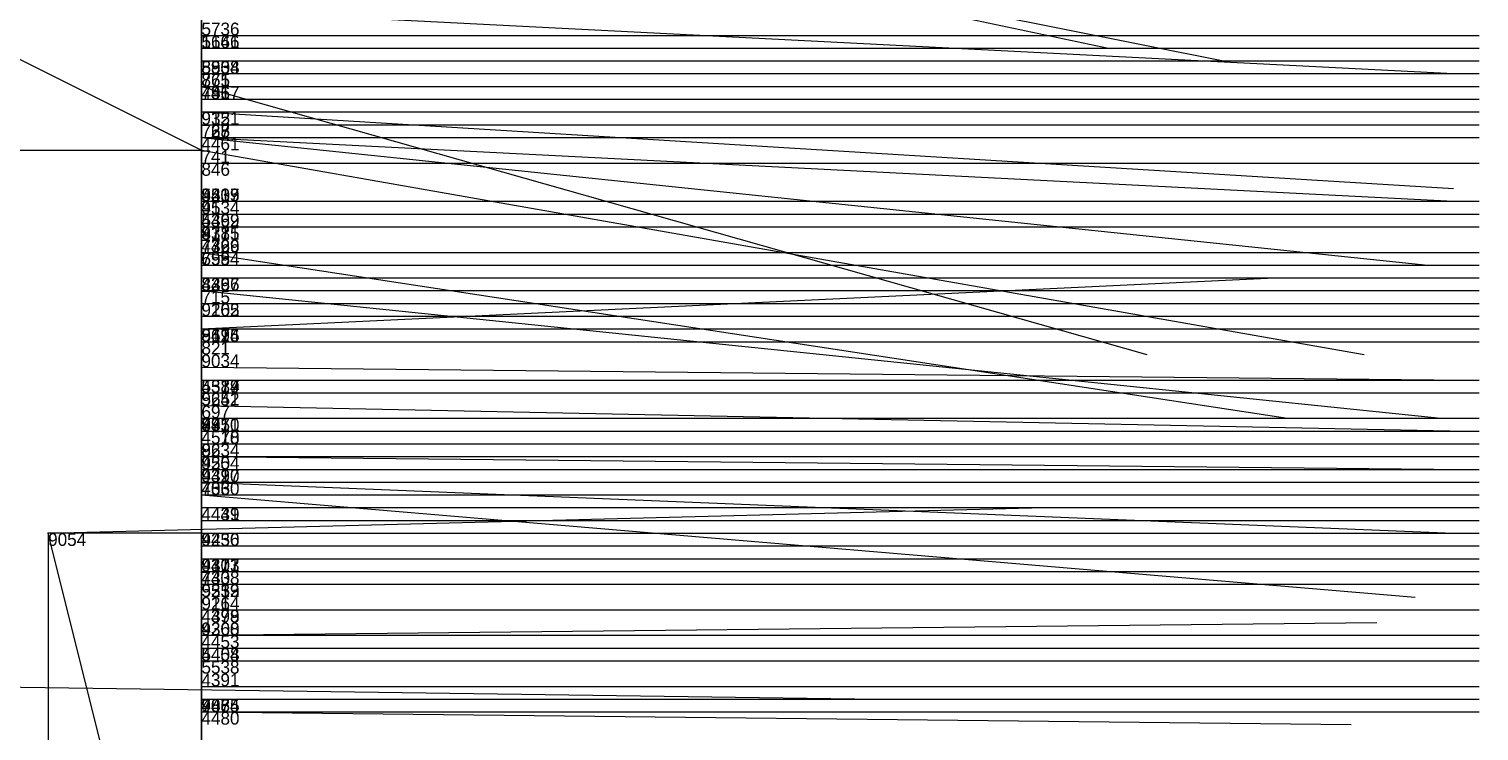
# Model space of a CAD drawing. Extents: x -0.07 to 1.1, y -0.07 to 1.1.
# Drawn here: x 0.9865 to 1.1, y 0.2005 to 0.2555 of the extents above; entities that cross this region are included whole.
import ezdxf

# ---------------------------------------------------------------- set-up
doc = ezdxf.new("R2010")
doc.units = 0
for name, color, linetype in [('Clients', 3, 'CONTINUOUS'), ('Facilities', 3, 'CONTINUOUS'), ('Facilities_lines', 3, 'CONTINUOUS'), ('Min_max_boxes', 1, 'CONTINUOUS'), ('Normals', 1, 'CONTINUOUS'), ('Source_points', 5, 'CONTINUOUS'), ('Text', 3, 'CONTINUOUS')]:
    doc.layers.add(name, color=color, linetype=linetype)

msp = doc.modelspace()

# ---------------------------------------------------------------- linework, layer by layer
at = {"layer": 'Clients', "color": 5}
for p in [(1, 0.255, 0.689), (1, 0.255, 0.693), (1, 0.254, 0.15), (1, 0.253, 0.832), (1, 0.252, 0.588), (1, 0.251, 0.104), (1, 0.251, 0.14), (1, 0.251, 0.316), (1, 0.25, 0.11), (1, 0.249, 0.055), (1, 0.249, 0.87), (1, 0.248, 0.174), (1, 0.247, 0.451), (1, 0.246, 0.034), (1, 0.245, 0.117), (1, 0.242, 0.342), (1, 0.242, 0.425), (1, 0.242, 0.704), (1, 0.242, 0.784), (1, 0.24, 0.109), (1, 0.24, 0.278), (1, 0.24, 0.392), (1, 0.24, 0.6), (1, 0.24, 0.8), (1, 0.238, 0.13), (1, 0.238, 0.324), (1, 0.238, 0.446), (1, 0.237, 0.11), (1, 0.237, 0.646), (1, 0.236, 0.326), (1, 0.235, 0.458), (1, 0.234, 0.159), (1, 0.234, 0.765), (1, 0.233, 0.799), (1, 0.232, 0.252), (1, 0.232, 0.553), (1, 0.232, 0.836), (1, 0.231, 0.215), (1, 0.231, 0.668), (1, 0.228, 0.443), (1, 0.228, 0.65), (1, 0.227, 0.493), (1, 0.227, 0.69), (1, 0.225, 0.132), (1, 0.225, 0.289), (1, 0.225, 0.772), (1, 0.224, 0.171), (1, 0.224, 0.147), (1, 0.224, 0.349), (1, 0.224, 0.392), (1, 0.223, 0.198), (1, 0.222, 0.395), (1, 0.221, 0.775), (1, 0.22, 0.268), (1, 0.22, 0.489), (1, 0.219, 0.495), (1, 0.218, 0.411), (1, 0.217, 0.353), (0.988, 0.216, 1), (1, 0.216, 0.839), (1, 0.215, 0.376), (1, 0.214, 0.77), (1, 0.214, 0.848), (1, 0.213, 0.5), (1, 0.212, 0.216), (1, 0.212, 0.438), (1, 0.212, 0.585), (1, 0.212, 0.779), (1, 0.212, 0.894), (1, 0.21, 0.336), (1, 0.21, 0.414), (1, 0.21, 0.894), (1, 0.208, 0.3), (1, 0.208, 0.272), (1, 0.207, 0.598), (1, 0.206, 0.429), (1, 0.206, 0.597), (1, 0.204, 0.358), (1, 0.203, 0.145), (1, 0.203, 0.291), (1, 0.202, 0.444)]:
    msp.add_point(p, dxfattribs=at)
at = {"layer": 'Facilities', "color": 3}
for p in [(1, 0.253, 0.915), (1, 0.251, 0.016), (1, 0.247, 0.058), (1, 0.247, 0.046), (1, 0.241, 0.106), (1, 0.238, 0.024), (1, 0.235, 0.054), (1, 0.232, 0.991), (1, 0.229, 0.938), (1, 0.226, 0.937), (1, 0.222, 0.945), (1, 0.22, 0.063), (1, 0.22, 0.913), (1, 0.219, 0.047), (1, 0.21, 0.916), (1, 0.208, 0.98), (1, 0.202, 0.99)]:
    msp.add_point(p, dxfattribs=at)
at = {"layer": 'Facilities_lines', "color": 3}
for p, q in [((1, 0.253, 0.915), (1, 0.335, 0.921)), ((1, 0.134, 0.267), (1, 0.315, 0.29)), ((1, 0.119, 0.64), (1, 0.298, 0.646)), ((1, 0.296, 0.852), (1, 0.253, 0.832)), ((1, 0.296, 0.852), (1, 0.24, 0.8)), ((1, 0.296, 0.852), (1, 0.232, 0.836)), ((1, 0.296, 0.852), (1, 0.249, 0.87)), ((1, 0.296, 0.852), (1, 0.242, 0.784)), ((1, 0.296, 0.852), (1, 0.233, 0.799)), ((1, 0.143, 0.44), (1, 0.293, 0.454)), ((1, 0.241, 0.106), (1, 0.286, 0.102)), ((1, 0.134, 0.267), (1, 0.285, 0.32)), ((1, 0.202, 0.99), (1, 0.285, 0.991)), ((1, 0.134, 0.267), (1, 0.282, 0.286)), ((1, 0.241, 0.106), (1, 0.28, 0.201)), ((1, 0.241, 0.106), (1, 0.28, 0.119)), ((1, 0.143, 0.44), (1, 0.278, 0.453)), ((1, 0.222, 0.945), (1, 0.278, 0.946)), ((1, 0.241, 0.106), (1, 0.275, 0.116)), ((1, 0.103, 0.354), (1, 0.273, 0.347)), ((1, 0.241, 0.106), (1, 0.272, 0.127)), ((1, 0.119, 0.64), (1, 0.27, 0.629)), ((1, 0.119, 0.64), (1, 0.269, 0.63)), ((0.972, 0.26), (1, 0.246, 0.034)), ((1, 0.241, 0.106), (1, 0.26, 0.236)), ((1, 0.247, 0.058), (1, 0.257, 0.062)), ((1, 0.241, 0.106), (1, 0.256, 0.13)), ((1, 0.119, 0.64), (1, 0.255, 0.689)), ((1, 0.128, 0.764), (1, 0.255, 0.693)), ((1, 0.241, 0.106), (1, 0.254, 0.15)), ((1, 0.11, 0.58), (1, 0.252, 0.588)), ((1, 0.241, 0.106), (1, 0.251, 0.104)), ((1, 0.241, 0.106), (1, 0.251, 0.14)), ((1, 0.134, 0.267), (1, 0.251, 0.316)), ((1, 0.241, 0.106), (1, 0.25, 0.11)), ((1, 0.247, 0.058), (1, 0.249, 0.055)), ((1, 0.241, 0.106), (1, 0.248, 0.174)), ((1, 0.143, 0.44), (1, 0.247, 0.451)), ((1, 0.241, 0.106), (1, 0.245, 0.117)), ((1, 0.103, 0.354), (1, 0.242, 0.342)), ((1, 0.143, 0.44), (1, 0.242, 0.425)), ((1, 0.128, 0.764), (1, 0.242, 0.704)), ((1, 0.241, 0.106), (1, 0.225, 0.132)), ((1, 0.241, 0.106), (1, 0.234, 0.159)), ((1, 0.241, 0.106), (1, 0.237, 0.11)), ((1, 0.241, 0.106), (1, 0.238, 0.13)), ((1, 0.241, 0.106), (1, 0.231, 0.215)), ((1, 0.241, 0.106), (1, 0.24, 0.109)), ((1, 0.134, 0.267), (1, 0.24, 0.278)), ((1, 0.143, 0.44), (1, 0.24, 0.392)), ((1, 0.11, 0.58), (1, 0.24, 0.6)), ((1, 0.134, 0.267), (1, 0.238, 0.324)), ((1, 0.143, 0.44), (1, 0.238, 0.446)), ((1, 0.119, 0.64), (1, 0.237, 0.646)), ((1, 0.103, 0.354), (1, 0.236, 0.326)), ((1, 0.143, 0.44), (1, 0.235, 0.458)), ((1, 0.128, 0.764), (1, 0.234, 0.765)), ((1, 0.134, 0.267), (1, 0.232, 0.252)), ((1, 0.11, 0.58), (1, 0.232, 0.553)), ((1, 0.119, 0.64), (1, 0.231, 0.668)), ((1, 0.143, 0.44), (1, 0.228, 0.443)), ((1, 0.119, 0.64), (1, 0.228, 0.65)), ((1, 0.143, 0.44), (1, 0.227, 0.493)), ((1, 0.119, 0.64), (1, 0.227, 0.69)), ((1, 0.134, 0.267), (1, 0.225, 0.289)), ((1, 0.128, 0.764), (1, 0.225, 0.772)), ((1, 0.198, 0.117), (1, 0.224, 0.171)), ((1, 0.198, 0.117), (1, 0.224, 0.147)), ((1, 0.103, 0.354), (1, 0.224, 0.349)), ((1, 0.143, 0.44), (1, 0.224, 0.392)), ((1, 0.198, 0.117), (1, 0.223, 0.198)), ((1, 0.143, 0.44), (1, 0.222, 0.395)), ((1, 0.128, 0.764), (1, 0.221, 0.775)), ((1, 0.134, 0.267), (1, 0.22, 0.268)), ((1, 0.143, 0.44), (1, 0.22, 0.489)), ((1, 0.22, 0.913), (1, 0.188, 0.907)), ((1, 0.143, 0.44), (1, 0.219, 0.495)), ((1, 0.143, 0.44), (1, 0.218, 0.411)), ((1, 0.103, 0.354), (1, 0.217, 0.353)), ((1, 0.168, 0.976), (0.988, 0.216, 1)), ((1, 0.153, 0.845), (1, 0.216, 0.839)), ((1, 0.103, 0.354), (1, 0.215, 0.376)), ((1, 0.128, 0.764), (1, 0.214, 0.77)), ((1, 0.153, 0.845), (1, 0.214, 0.848)), ((1, 0.143, 0.44), (1, 0.213, 0.5)), ((1, 0.198, 0.117), (1, 0.212, 0.216)), ((1, 0.143, 0.44), (1, 0.212, 0.438)), ((1, 0.11, 0.58), (1, 0.212, 0.585)), ((1, 0.128, 0.764), (1, 0.212, 0.779)), ((1, 0.196, 0.905), (1, 0.212, 0.894)), ((1, 0.103, 0.354), (1, 0.21, 0.336)), ((1, 0.143, 0.44), (1, 0.21, 0.414)), ((1, 0.21, 0.916), (1, 0.195, 0.913)), ((1, 0.196, 0.905), (1, 0.21, 0.894)), ((1, 0.134, 0.267), (1, 0.208, 0.3)), ((1, 0.134, 0.267), (1, 0.208, 0.272)), ((1, 0.11, 0.58), (1, 0.207, 0.598)), ((1, 0.143, 0.44), (1, 0.206, 0.429)), ((1, 0.11, 0.58), (1, 0.206, 0.597)), ((1, 0.103, 0.354), (1, 0.204, 0.358)), ((1, 0.198, 0.117), (1, 0.203, 0.145)), ((1, 0.134, 0.267), (1, 0.203, 0.291)), ((1, 0.143, 0.44), (1, 0.202, 0.444))]:
    msp.add_line(p, q, dxfattribs=at)
at = {"layer": 'Min_max_boxes', "color": 1}
for p, q in [((1, 0.232, 0.664), (1, 0.35, 0.664)), ((1, 0.35, 0.664), (1, 0.232, 0.664)), ((1, 0.232, 0.879), (1, 0.35, 0.879)), ((1, 0.35, 0.879), (1, 0.232, 0.879)), ((1, 0.253, 0.915), (1, 0.335, 0.915)), ((1, 0.335, 0.915), (1, 0.253, 0.915)), ((1, 0.253, 0.921), (1, 0.335, 0.921)), ((1, 0.335, 0.921), (1, 0.253, 0.921)), ((1, 0.11, 0.14), (1, 0.315, 0.14)), ((1, 0.315, 0.14), (1, 0.11, 0.14)), ((1, 0.11, 0.324), (1, 0.315, 0.324)), ((1, 0.315, 0.324), (1, 0.11, 0.324)), ((1, 0.097, 0.619), (1, 0.298, 0.619)), ((1, 0.298, 0.619), (1, 0.097, 0.619)), ((1, 0.097, 0.69), (1, 0.298, 0.69)), ((1, 0.298, 0.69), (1, 0.097, 0.69)), ((1, 0.096, 0.377), (1, 0.293, 0.377)), ((1, 0.293, 0.377), (1, 0.096, 0.377)), ((1, 0.096, 0.5), (1, 0.293, 0.5)), ((1, 0.293, 0.5), (1, 0.096, 0.5)), ((1, 0.225, 0.102), (1, 0.286, 0.102)), ((1, 0.286, 0.102), (1, 0.225, 0.102)), ((1, 0.225, 0.236), (1, 0.286, 0.236)), ((1, 0.286, 0.236), (1, 0.225, 0.236)), ((1, 0.202, 0.99), (1, 0.285, 0.99)), ((1, 0.285, 0.99), (1, 0.202, 0.99)), ((1, 0.202, 0.991), (1, 0.285, 0.991)), ((1, 0.285, 0.991), (1, 0.202, 0.991)), ((1, 0.222, 0.945), (1, 0.278, 0.945)), ((1, 0.278, 0.945), (1, 0.222, 0.945)), ((1, 0.222, 0.946), (1, 0.278, 0.946)), ((1, 0.278, 0.946), (1, 0.222, 0.946)), ((1, 0.246), (1, 0.277)), ((1, 0.246, 0.034), (1, 0.277, 0.034)), ((1, 0.089, 0.305), (1, 0.273, 0.305)), ((1, 0.273, 0.305), (1, 0.089, 0.305)), ((1, 0.089, 0.376), (1, 0.273, 0.376)), ((1, 0.273, 0.376), (1, 0.089, 0.376)), ((1, 0.247, 0.055), (1, 0.257, 0.055)), ((1, 0.257, 0.055), (1, 0.247, 0.055)), ((1, 0.247, 0.062), (1, 0.257, 0.062)), ((1, 0.257, 0.062), (1, 0.247, 0.062)), ((1, 0.095, 0.689), (1, 0.255, 0.689)), ((1, 0.255, 0.689), (1, 0.255, 0.689)), ((1, 0.255, 0.689), (1, 0.095, 0.689)), ((1, 0.095, 0.801), (1, 0.255, 0.801)), ((1, 0.255, 0.801), (1, 0.255, 0.801)), ((1, 0.255, 0.801), (1, 0.095, 0.801)), ((1, 0.255, 0.689), (1, 0.255, 0.801)), ((1, 0.255, 0.689), (1, 0.255, 0.801)), ((1, 0.253, 0.915), (1, 0.253, 0.915)), ((1, 0.253, 0.921), (1, 0.253, 0.921)), ((1, 0.253, 0.915), (1, 0.253, 0.921)), ((1, 0.253, 0.915), (1, 0.253, 0.921)), ((1, 0.084, 0.549), (1, 0.252, 0.549)), ((1, 0.252, 0.549), (1, 0.252, 0.549)), ((1, 0.252, 0.549), (1, 0.084, 0.549)), ((1, 0.084, 0.606), (1, 0.252, 0.606)), ((1, 0.252, 0.606), (1, 0.252, 0.606)), ((1, 0.252, 0.606), (1, 0.084, 0.606)), ((1, 0.252, 0.549), (1, 0.252, 0.606)), ((1, 0.252, 0.549), (1, 0.252, 0.606)), ((1, 0.247, 0.055), (1, 0.247, 0.055)), ((1, 0.247, 0.062), (1, 0.247, 0.062)), ((1, 0.247, 0.055), (1, 0.247, 0.062)), ((1, 0.247, 0.055), (1, 0.247, 0.062)), ((0.967, 0.246), (1, 0.246)), ((0.967, 0.246, 0.034), (1, 0.246, 0.034)), ((1, 0.246), (1, 0.246, 0.034)), ((1, 0.232, 0.664), (1, 0.232, 0.664)), ((1, 0.232, 0.879), (1, 0.232, 0.879)), ((1, 0.232, 0.664), (1, 0.232, 0.879)), ((1, 0.232, 0.664), (1, 0.232, 0.879)), ((1, 0.225, 0.102), (1, 0.225, 0.102)), ((1, 0.225, 0.236), (1, 0.225, 0.236)), ((1, 0.225, 0.102), (1, 0.225, 0.236)), ((1, 0.225, 0.102), (1, 0.225, 0.236)), ((1, 0.107, 0.109), (1, 0.224, 0.109)), ((1, 0.224, 0.109), (1, 0.224, 0.109)), ((1, 0.224, 0.109), (1, 0.107, 0.109)), ((1, 0.107, 0.216), (1, 0.224, 0.216)), ((1, 0.224, 0.216), (1, 0.224, 0.216)), ((1, 0.224, 0.216), (1, 0.107, 0.216)), ((1, 0.224, 0.109), (1, 0.224, 0.216)), ((1, 0.224, 0.109), (1, 0.224, 0.216)), ((1, 0.222, 0.945), (1, 0.222, 0.945)), ((1, 0.222, 0.946), (1, 0.222, 0.946)), ((1, 0.222, 0.945), (1, 0.222, 0.946)), ((1, 0.222, 0.945), (1, 0.222, 0.946)), ((1, 0.188, 0.907), (1, 0.22, 0.907)), ((1, 0.22, 0.907), (1, 0.22, 0.907)), ((1, 0.22, 0.907), (1, 0.188, 0.907)), ((1, 0.188, 0.913), (1, 0.22, 0.913)), ((1, 0.22, 0.913), (1, 0.22, 0.913)), ((1, 0.22, 0.913), (1, 0.188, 0.913)), ((1, 0.22, 0.907), (1, 0.22, 0.913)), ((1, 0.22, 0.907), (1, 0.22, 0.913)), ((1, 0.216, 0.976), (0.988, 0.216, 0.976)), ((0.988, 0.216, 0.976), (0.988, 0.168, 0.976)), ((1, 0.216, 1), (0.988, 0.216, 1)), ((0.988, 0.216, 1), (0.988, 0.168, 1)), ((0.988, 0.216, 0.976), (0.988, 0.216, 1)), ((1, 0.102, 0.812), (1, 0.216, 0.812)), ((1, 0.216, 0.812), (1, 0.216, 0.812)), ((1, 0.216, 0.812), (1, 0.102, 0.812)), ((1, 0.102, 0.894), (1, 0.216, 0.894)), ((1, 0.216, 0.894), (1, 0.216, 0.894)), ((1, 0.216, 0.894), (1, 0.102, 0.894)), ((1, 0.216, 0.812), (1, 0.216, 0.894)), ((1, 0.216, 0.812), (1, 0.216, 0.894)), ((1, 0.168, 0.976), (1, 0.216, 0.976)), ((1, 0.168, 1), (1, 0.216, 1)), ((1, 0.216, 0.976), (1, 0.216, 1)), ((1, 0.103, 0.893), (1, 0.212, 0.893)), ((1, 0.212, 0.893), (1, 0.212, 0.893)), ((1, 0.212, 0.893), (1, 0.103, 0.893)), ((1, 0.103, 0.905), (1, 0.212, 0.905)), ((1, 0.212, 0.905), (1, 0.212, 0.905)), ((1, 0.212, 0.905), (1, 0.103, 0.905)), ((1, 0.212, 0.893), (1, 0.212, 0.905)), ((1, 0.212, 0.893), (1, 0.212, 0.905)), ((1, 0.195, 0.913), (1, 0.21, 0.913)), ((1, 0.21, 0.913), (1, 0.21, 0.913)), ((1, 0.21, 0.913), (1, 0.195, 0.913)), ((1, 0.195, 0.916), (1, 0.21, 0.916)), ((1, 0.21, 0.916), (1, 0.21, 0.916)), ((1, 0.21, 0.916), (1, 0.195, 0.916)), ((1, 0.21, 0.913), (1, 0.21, 0.916)), ((1, 0.21, 0.913), (1, 0.21, 0.916)), ((1, 0.202, 0.99), (1, 0.202, 0.99)), ((1, 0.202, 0.991), (1, 0.202, 0.991)), ((1, 0.202, 0.99), (1, 0.202, 0.991)), ((1, 0.202, 0.99), (1, 0.202, 0.991))]:
    msp.add_line(p, q, dxfattribs=at)
at = {"layer": 'Normals', "color": 1}
for p, q in [((1, 0.269, 0.019), (1.08, 0.253, -0.039)), ((1, 0.269, 0.003), (1.071, 0.254, -0.066)), ((1, 0.257, 0.062), (1.098, 0.252, 0.045)), ((1, 0.255, 0.689), (1.1, 0.255, 0.689)), ((1, 0.255, 0.693), (1.1, 0.255, 0.693)), ((1, 0.254, 0.15), (1.1, 0.254, 0.15)), ((1, 0.253, 0.832), (1.1, 0.253, 0.832)), ((1, 0.253, 0.915), (1.1, 0.253, 0.917)), ((1, 0.252, 0.588), (1.1, 0.252, 0.588)), ((1, 0.251, 0.104), (1.1, 0.251, 0.104)), ((1, 0.251, 0.016), (1.074, 0.23, -0.048)), ((1, 0.251, 0.14), (1.1, 0.251, 0.14)), ((1, 0.251, 0.316), (1.1, 0.251, 0.316)), ((1, 0.25, 0.11), (1.1, 0.25, 0.11)), ((1, 0.249, 0.055), (1.098, 0.243, 0.038)), ((1, 0.249, 0.87), (1.1, 0.249, 0.87)), ((1, 0.248, 0.174), (1.1, 0.248, 0.174)), ((1, 0.247, 0.058), (1.098, 0.242, 0.041)), ((1, 0.247, 0.046), (1.096, 0.237, 0.02)), ((1, 0.247, 0.451), (1.1, 0.247, 0.451)), ((1, 0.246, 0.034), (1.091, 0.23, -0.004)), ((1, 0.245, 0.117), (1.1, 0.245, 0.117)), ((1, 0.242, 0.425), (1.1, 0.242, 0.425)), ((1, 0.242, 0.342), (1.1, 0.242, 0.342)), ((1, 0.242, 0.704), (1.1, 0.242, 0.704)), ((1, 0.242, 0.784), (1.1, 0.242, 0.784)), ((1, 0.241, 0.106), (1.1, 0.241, 0.106)), ((1, 0.24, 0.109), (1.1, 0.24, 0.109)), ((1, 0.24, 0.392), (1.1, 0.24, 0.392)), ((1, 0.24, 0.278), (1.1, 0.24, 0.278)), ((1, 0.24, 0.6), (1.1, 0.24, 0.6)), ((1, 0.24, 0.8), (1.1, 0.24, 0.8)), ((1, 0.238, 0.13), (1.1, 0.238, 0.13)), ((1, 0.238, 0.024), (1.085, 0.225, -0.027)), ((1, 0.238, 0.324), (1.1, 0.238, 0.324)), ((1, 0.238, 0.446), (1.1, 0.238, 0.446)), ((1, 0.237, 0.11), (1.1, 0.237, 0.11)), ((1, 0.237, 0.646), (1.1, 0.237, 0.646)), ((1, 0.236, 0.326), (1.1, 0.236, 0.326)), ((1, 0.232, 0.991), (1.084, 0.236, 1.045)), ((1, 0.235, 0.054), (1.097, 0.225, 0.032)), ((1, 0.235, 0.458), (1.1, 0.235, 0.458)), ((1, 0.234, 0.159), (1.1, 0.234, 0.159)), ((1, 0.234, 0.765), (1.1, 0.234, 0.765)), ((1, 0.233, 0.799), (1.1, 0.233, 0.799)), ((1, 0.232, 0.252), (1.1, 0.232, 0.252)), ((1, 0.232, 0.553), (1.1, 0.232, 0.553)), ((1, 0.232, 0.836), (1.1, 0.232, 0.836)), ((1, 0.231, 0.215), (1.1, 0.231, 0.215)), ((1, 0.231, 0.668), (1.1, 0.231, 0.668)), ((1, 0.229, 0.938), (1.099, 0.228, 0.951)), ((1, 0.228, 0.443), (1.1, 0.228, 0.443)), ((1, 0.228, 0.65), (1.1, 0.228, 0.65)), ((1, 0.227, 0.493), (1.1, 0.227, 0.493)), ((1, 0.227, 0.69), (1.1, 0.227, 0.69)), ((1, 0.226, 0.937), (1.099, 0.224, 0.952)), ((1, 0.225, 0.132), (1.1, 0.225, 0.132)), ((1, 0.225, 0.289), (1.1, 0.225, 0.289)), ((1, 0.225, 0.772), (1.1, 0.225, 0.772)), ((1, 0.224, 0.171), (1.1, 0.224, 0.171)), ((1, 0.224, 0.147), (1.1, 0.224, 0.147)), ((1, 0.224, 0.349), (1.1, 0.224, 0.349)), ((1, 0.224, 0.392), (1.1, 0.224, 0.392)), ((1, 0.223, 0.198), (1.1, 0.223, 0.198)), ((1, 0.222, 0.395), (1.1, 0.222, 0.395)), ((1, 0.222, 0.945), (1.099, 0.221, 0.961)), ((1, 0.221, 0.775), (1.1, 0.221, 0.775)), ((1, 0.22, 0.063), (1.098, 0.216, 0.044)), ((1, 0.22, 0.268), (1.1, 0.22, 0.268)), ((1, 0.22, 0.489), (1.1, 0.22, 0.489)), ((1, 0.22, 0.913), (1.1, 0.22, 0.916)), ((0.988, 0.216, 1), (1.066, 0.218, 1.062)), ((1, 0.219, 0.047), (1.095, 0.211, 0.016)), ((1, 0.219, 0.495), (1.1, 0.219, 0.495)), ((1, 0.218, 0.411), (1.1, 0.218, 0.411)), ((1, 0.217, 0.353), (1.1, 0.217, 0.353)), ((1, 0.216, 0.839), (1.1, 0.216, 0.839)), ((1, 0.215, 0.376), (1.1, 0.215, 0.376)), ((1, 0.214, 0.77), (1.1, 0.214, 0.77)), ((1, 0.214, 0.848), (1.1, 0.214, 0.848)), ((1, 0.213, 0.5), (1.1, 0.213, 0.5)), ((1, 0.212, 0.216), (1.1, 0.212, 0.216)), ((1, 0.212, 0.438), (1.1, 0.212, 0.438)), ((1, 0.212, 0.585), (1.1, 0.212, 0.585)), ((1, 0.212, 0.779), (1.1, 0.212, 0.779)), ((1, 0.212, 0.894), (1.1, 0.212, 0.894)), ((1, 0.21, 0.414), (1.1, 0.21, 0.414)), ((1, 0.21, 0.336), (1.1, 0.21, 0.336)), ((1, 0.21, 0.916), (1.1, 0.21, 0.92)), ((1, 0.21, 0.894), (1.1, 0.21, 0.894)), ((1, 0.208, 0.98), (1.092, 0.209, 1.02)), ((1, 0.208, 0.3), (1.1, 0.208, 0.3)), ((1, 0.208, 0.272), (1.1, 0.208, 0.272)), ((1, 0.207, 0.598), (1.1, 0.207, 0.598)), ((1, 0.206, 0.429), (1.1, 0.206, 0.429)), ((1, 0.206, 0.597), (1.1, 0.206, 0.597)), ((0.981, 0.204, 1), (1.053, 0.203, 1.069)), ((1, 0.204, 0.358), (1.1, 0.204, 0.358)), ((1, 0.203, 0.145), (1.1, 0.203, 0.145)), ((1, 0.203, 0.291), (1.1, 0.203, 0.291)), ((1, 0.202, 0.444), (1.1, 0.202, 0.444)), ((1, 0.202, 0.99), (1.09, 0.201, 1.033))]:
    msp.add_line(p, q, dxfattribs=at)
at = {"layer": 'Source_points', "color": 5}
for p in [(1, 0.255, 0.689), (1, 0.255, 0.693), (1, 0.254, 0.15), (1, 0.253, 0.832), (1, 0.253, 0.915), (1, 0.252, 0.588), (1, 0.251, 0.104), (1, 0.251, 0.016), (1, 0.251, 0.14), (1, 0.251, 0.316), (1, 0.25, 0.11), (1, 0.249, 0.055), (1, 0.249, 0.87), (1, 0.248, 0.174), (1, 0.247, 0.058), (1, 0.247, 0.046), (1, 0.247, 0.451), (1, 0.246, 0.034), (1, 0.245, 0.117), (1, 0.242, 0.425), (1, 0.242, 0.342), (1, 0.242, 0.704), (1, 0.242, 0.784), (1, 0.241, 0.106), (1, 0.24, 0.109), (1, 0.24, 0.392), (1, 0.24, 0.278), (1, 0.24, 0.6), (1, 0.24, 0.8), (1, 0.238, 0.13), (1, 0.238, 0.024), (1, 0.238, 0.324), (1, 0.238, 0.446), (1, 0.237, 0.11), (1, 0.237, 0.646), (1, 0.236, 0.326), (1, 0.235, 0.054), (1, 0.235, 0.458), (1, 0.234, 0.159), (1, 0.234, 0.765), (1, 0.233, 0.799), (1, 0.232, 0.252), (1, 0.232, 0.553), (1, 0.232, 0.836), (1, 0.232, 0.991), (1, 0.231, 0.215), (1, 0.231, 0.668), (1, 0.229, 0.938), (1, 0.228, 0.443), (1, 0.228, 0.65), (1, 0.227, 0.493), (1, 0.227, 0.69), (1, 0.226, 0.937), (1, 0.225, 0.132), (1, 0.225, 0.289), (1, 0.225, 0.772), (1, 0.224, 0.171), (1, 0.224, 0.147), (1, 0.224, 0.349), (1, 0.224, 0.392), (1, 0.223, 0.198), (1, 0.222, 0.395), (1, 0.222, 0.945), (1, 0.221, 0.775), (1, 0.22, 0.063), (1, 0.22, 0.268), (1, 0.22, 0.489), (1, 0.22, 0.913), (1, 0.219, 0.047), (1, 0.219, 0.495), (1, 0.218, 0.411), (1, 0.217, 0.353), (0.988, 0.216, 1), (1, 0.216, 0.839), (1, 0.215, 0.376), (1, 0.214, 0.77), (1, 0.214, 0.848), (1, 0.213, 0.5), (1, 0.212, 0.216), (1, 0.212, 0.438), (1, 0.212, 0.585), (1, 0.212, 0.779), (1, 0.212, 0.894), (1, 0.21, 0.414), (1, 0.21, 0.336), (1, 0.21, 0.916), (1, 0.21, 0.894), (1, 0.208, 0.3), (1, 0.208, 0.272), (1, 0.208, 0.98), (1, 0.207, 0.598), (1, 0.206, 0.429), (1, 0.206, 0.597), (1, 0.204, 0.358), (1, 0.203, 0.145), (1, 0.203, 0.291), (1, 0.202, 0.444), (1, 0.202, 0.99)]:
    msp.add_point(p, dxfattribs=at)

# ---------------------------------------------------------------- texts
at = {"layer": 'Text', "color": 3}
for s, p in [('5736', (1, 0.255, 0.693)), ('5661', (1, 0.254, 0.689)), ('1146', (1, 0.254, 0.15)), ('5504', (1, 0.252, 0.588)), ('8838', (1, 0.252, 0.832)), ('8954', (1, 0.252, 0.915)), ('861', (1, 0.251, 0.14)), ('775', (1, 0.251, 0.016)), ('4517', (1, 0.25, 0.316)), ('746', (1, 0.25, 0.104)), ('795', (1, 0.25, 0.11)), ('932', (1, 0.248, 0.055)), ('9151', (1, 0.248, 0.87)), ('727', (1, 0.247, 0.058)), ('738', (1, 0.247, 0.046)), ('765', (1, 0.247, 0.174)), ('4461', (1, 0.246, 0.451)), ('741', (1, 0.245, 0.034)), ('846', (1, 0.244, 0.117)), ('4437', (1, 0.242, 0.425)), ('5505', (1, 0.242, 0.704)), ('9219', (1, 0.242, 0.784)), ('4534', (1, 0.241, 0.342)), ('913', (1, 0.241, 0.106)), ('4369', (1, 0.24, 0.392)), ('5492', (1, 0.24, 0.6)), ('4371', (1, 0.239, 0.278)), ('878', (1, 0.239, 0.109)), ('9115', (1, 0.239, 0.8)), ('4366', (1, 0.238, 0.324)), ('4499', (1, 0.238, 0.446)), ('772', (1, 0.238, 0.13)), ('5554', (1, 0.237, 0.646)), ('699', (1, 0.237, 0.11)), ('798', (1, 0.237, 0.024)), ('4396', (1, 0.235, 0.458)), ('4467', (1, 0.235, 0.326)), ('825', (1, 0.235, 0.054)), ('715', (1, 0.234, 0.159)), ('9102', (1, 0.233, 0.765)), ('9265', (1, 0.233, 0.799)), ('5614', (1, 0.231, 0.553)), ('5475', (1, 0.231, 0.668)), ('842', (1, 0.231, 0.252)), ('9124', (1, 0.231, 0.836)), ('9196', (1, 0.231, 0.991)), ('821', (1, 0.23, 0.215)), ('9034', (1, 0.229, 0.938)), ('4374', (1, 0.227, 0.443)), ('4519', (1, 0.227, 0.493)), ('5587', (1, 0.227, 0.65)), ('5642', (1, 0.226, 0.69)), ('9251', (1, 0.226, 0.937)), ('697', (1, 0.225, 0.132)), ('4451', (1, 0.224, 0.289)), ('897', (1, 0.224, 0.147)), ('9310', (1, 0.224, 0.772)), ('777', (1, 0.224, 0.171)), ('4510', (1, 0.223, 0.349)), ('4578', (1, 0.223, 0.392)), ('863', (1, 0.222, 0.198)), ('9234', (1, 0.222, 0.945)), ('4504', (1, 0.221, 0.395)), ('9254', (1, 0.221, 0.775)), ('4390', (1, 0.22, 0.268)), ('4427', (1, 0.22, 0.489)), ('9317', (1, 0.22, 0.913)), ('4560', (1, 0.219, 0.495)), ('706', (1, 0.219, 0.063)), ('733', (1, 0.219, 0.047)), ('4431', (1, 0.217, 0.411)), ('4449', (1, 0.217, 0.353)), ('9054', (0.988, 0.215, 1)), ('4456', (1, 0.215, 0.376)), ('9230', (1, 0.215, 0.839)), ('4413', (1, 0.213, 0.5)), ('9177', (1, 0.213, 0.77)), ('9301', (1, 0.213, 0.848)), ('4438', (1, 0.212, 0.438)), ('730', (1, 0.212, 0.216)), ('5552', (1, 0.211, 0.585)), ('9239', (1, 0.211, 0.779)), ('9313', (1, 0.211, 0.894)), ('4399', (1, 0.209, 0.414)), ('4478', (1, 0.209, 0.336)), ('9164', (1, 0.21, 0.916)), ('9214', (1, 0.21, 0.894)), ('4368', (1, 0.208, 0.3)), ('9200', (1, 0.208, 0.98)), ('4453', (1, 0.207, 0.272)), ('4408', (1, 0.206, 0.429)), ('5454', (1, 0.206, 0.598)), ('5538', (1, 0.205, 0.597)), ('4391', (1, 0.204, 0.358)), ('4465', (1, 0.202, 0.291)), ('9084', (1, 0.202, 0.99)), ('787', (1, 0.202, 0.145)), ('4480', (1, 0.201, 0.444))]:
    msp.add_text(s, height=0.001, dxfattribs=at).set_placement(p)

doc.saveas('drawing.dxf')
